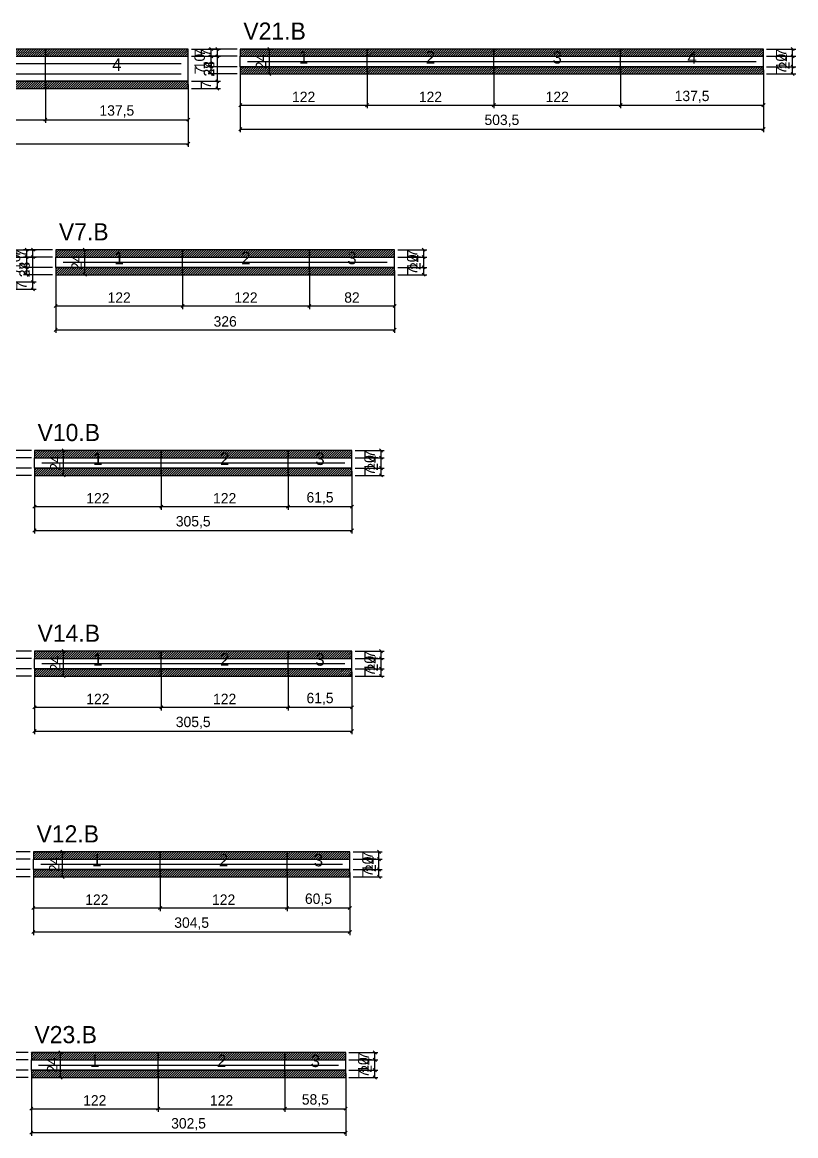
# Model space of a CAD drawing. Extents: x -13000 to 3070, y -7421 to 1552.
# Drawn here: x 541 to 1285, y -4126 to -3055 of the extents above; entities that cross this region are included whole.
import ezdxf
from ezdxf.enums import TextEntityAlignment as Align

# ---------------------------------------------------------------- set-up
doc = ezdxf.new("R2010")
doc.units = 0
for name, color, linetype in [('5', 5, 'Continuous'), ('COTA', 241, 'Continuous'), ('NOMENCLATURA', 7, 'Continuous'), ('Painéis', 200, 'Continuous'), ('SARR_2.2x7', 40, 'Continuous'), ('SCO-___-LAJ', 224, 'Continuous')]:
    doc.layers.add(name, color=color, linetype=linetype)
doc.dimstyles.new('PAINEL', dxfattribs={"dimtxt": 10, "dimasz": 3, "dimexe": 3, "dimexo": 3, "dimgap": 3, "dimtad": 1, "dimblk": 'OBLIQUE', "dimblk1": 'OBLIQUE', "dimcen": 2.5, "dimclrd": 4, "dimclre": 4, "dimclrt": 240, "dimazin": 3, "dimtfac": 1, "dimtmove": 0, "dimatfit": 3})

# ---------------------------------------------------------------- blocks, each defined once
blk = doc.blocks.new('_OBLIQUE')
at = {"color": 0, "linetype": 'BYBLOCK'}
blk.add_line((-0.5, -0.5), (0.5, 0.5), dxfattribs=at)

msp = doc.modelspace()

# ---------------------------------------------------------------- hatches: boundary and pattern name
at = {"layer": 'COTA'}
h = msp.add_hatch(dxfattribs=at)
h.set_pattern_fill('ANSI31', scale=0.5)
h.paths.add_polyline_path([(441, -3088), (563, -3088), (563, -3081), (441, -3081)])
h = msp.add_hatch(dxfattribs=at)
h.set_pattern_fill('ANSI31', scale=0.5)
h.paths.add_polyline_path([(563, -3088), (700.5, -3088), (700.5, -3081), (563, -3081)])
h = msp.add_hatch(dxfattribs=at)
h.set_pattern_fill('ANSI31', scale=0.5)
h.paths.add_polyline_path([(750.5, -3088), (872.5, -3088), (872.5, -3081), (750.5, -3081)])
h = msp.add_hatch(dxfattribs=at)
h.set_pattern_fill('ANSI31', scale=0.5)
h.paths.add_polyline_path([(872.5, -3088), (994.5, -3088), (994.5, -3081), (872.5, -3081)])
h = msp.add_hatch(dxfattribs=at)
h.set_pattern_fill('ANSI31', scale=0.5)
h.paths.add_polyline_path([(994.5, -3088), (1116.5, -3088), (1116.5, -3081), (994.5, -3081)])
h = msp.add_hatch(dxfattribs=at)
h.set_pattern_fill('ANSI31', scale=0.5)
h.paths.add_polyline_path([(1116.5, -3088), (1254, -3088), (1254, -3081), (1116.5, -3081)])
h = msp.add_hatch(dxfattribs=at)
h.set_pattern_fill('ANSI31', scale=0.5)
h.paths.add_polyline_path([(750.5, -3105), (872.5, -3105), (872.5, -3098), (750.5, -3098)])
h = msp.add_hatch(dxfattribs=at)
h.set_pattern_fill('ANSI31', scale=0.5)
h.paths.add_polyline_path([(872.5, -3105), (994.5, -3105), (994.5, -3098), (872.5, -3098)])
h = msp.add_hatch(dxfattribs=at)
h.set_pattern_fill('ANSI31', scale=0.5)
h.paths.add_polyline_path([(994.5, -3105), (1116.5, -3105), (1116.5, -3098), (994.5, -3098)])
h = msp.add_hatch(dxfattribs=at)
h.set_pattern_fill('ANSI31', scale=0.5)
h.paths.add_polyline_path([(1116.5, -3105), (1254, -3105), (1254, -3098), (1116.5, -3098)])
h = msp.add_hatch(dxfattribs=at)
h.set_pattern_fill('ANSI31', scale=0.5)
h.paths.add_polyline_path([(441, -3119), (563, -3119), (563, -3112), (441, -3112)])
h = msp.add_hatch(dxfattribs=at)
h.set_pattern_fill('ANSI31', scale=0.5)
h.paths.add_polyline_path([(563, -3119), (700.5, -3119), (700.5, -3112), (563, -3112)])
h = msp.add_hatch(dxfattribs=at)
h.set_pattern_fill('ANSI31', scale=0.5)
h.paths.add_polyline_path([(573, -3281), (695, -3281), (695, -3274), (573, -3274)])
h = msp.add_hatch(dxfattribs=at)
h.set_pattern_fill('ANSI31', scale=0.5)
h.paths.add_polyline_path([(695, -3281), (817, -3281), (817, -3274), (695, -3274)])
h = msp.add_hatch(dxfattribs=at)
h.set_pattern_fill('ANSI31', scale=0.5)
h.paths.add_polyline_path([(817, -3281), (899, -3281), (899, -3274), (817, -3274)])
h = msp.add_hatch(dxfattribs=at)
h.set_pattern_fill('ANSI31', scale=0.5)
h.paths.add_polyline_path([(573, -3298), (695, -3298), (695, -3291), (573, -3291)])
h = msp.add_hatch(dxfattribs=at)
h.set_pattern_fill('ANSI31', scale=0.5)
h.paths.add_polyline_path([(695, -3298), (817, -3298), (817, -3291), (695, -3291)])
h = msp.add_hatch(dxfattribs=at)
h.set_pattern_fill('ANSI31', scale=0.5)
h.paths.add_polyline_path([(817, -3298), (899, -3298), (899, -3291), (817, -3291)])
h = msp.add_hatch(dxfattribs=at)
h.set_pattern_fill('ANSI31', scale=0.5)
h.paths.add_polyline_path([(552.5, -3474), (674.5, -3474), (674.5, -3467), (552.5, -3467)])
h = msp.add_hatch(dxfattribs=at)
h.set_pattern_fill('ANSI31', scale=0.5)
h.paths.add_polyline_path([(674.5, -3474), (796.5, -3474), (796.5, -3467), (674.5, -3467)])
h = msp.add_hatch(dxfattribs=at)
h.set_pattern_fill('ANSI31', scale=0.5)
h.paths.add_polyline_path([(796.5, -3474), (858, -3474), (858, -3467), (796.5, -3467)])
h = msp.add_hatch(dxfattribs=at)
h.set_pattern_fill('ANSI31', scale=0.5)
h.paths.add_polyline_path([(552.5, -3491), (674.5, -3491), (674.5, -3484), (552.5, -3484)])
h = msp.add_hatch(dxfattribs=at)
h.set_pattern_fill('ANSI31', scale=0.5)
h.paths.add_polyline_path([(674.5, -3491), (796.5, -3491), (796.5, -3484), (674.5, -3484)])
h = msp.add_hatch(dxfattribs=at)
h.set_pattern_fill('ANSI31', scale=0.5)
h.paths.add_polyline_path([(796.5, -3491), (858, -3491), (858, -3484), (796.5, -3484)])
h = msp.add_hatch(dxfattribs=at)
h.set_pattern_fill('ANSI31', scale=0.5)
h.paths.add_polyline_path([(552.5, -3667), (674.5, -3667), (674.5, -3660), (552.5, -3660)])
h = msp.add_hatch(dxfattribs=at)
h.set_pattern_fill('ANSI31', scale=0.5)
h.paths.add_polyline_path([(674.5, -3667), (796.5, -3667), (796.5, -3660), (674.5, -3660)])
h = msp.add_hatch(dxfattribs=at)
h.set_pattern_fill('ANSI31', scale=0.5)
h.paths.add_polyline_path([(796.5, -3667), (858, -3667), (858, -3660), (796.5, -3660)])
h = msp.add_hatch(dxfattribs=at)
h.set_pattern_fill('ANSI31', scale=0.5)
h.paths.add_polyline_path([(552.5, -3684), (674.5, -3684), (674.5, -3677), (552.5, -3677)])
h = msp.add_hatch(dxfattribs=at)
h.set_pattern_fill('ANSI31', scale=0.5)
h.paths.add_polyline_path([(674.5, -3684), (796.5, -3684), (796.5, -3677), (674.5, -3677)])
h = msp.add_hatch(dxfattribs=at)
h.set_pattern_fill('ANSI31', scale=0.5)
h.paths.add_polyline_path([(796.5, -3684), (858, -3684), (858, -3677), (796.5, -3677)])
h = msp.add_hatch(dxfattribs=at)
h.set_pattern_fill('ANSI31', scale=0.5)
h.paths.add_polyline_path([(551.5, -3860), (673.5, -3860), (673.5, -3853), (551.5, -3853)])
h = msp.add_hatch(dxfattribs=at)
h.set_pattern_fill('ANSI31', scale=0.5)
h.paths.add_polyline_path([(673.5, -3860), (795.5, -3860), (795.5, -3853), (673.5, -3853)])
h = msp.add_hatch(dxfattribs=at)
h.set_pattern_fill('ANSI31', scale=0.5)
h.paths.add_polyline_path([(795.5, -3860), (856, -3860), (856, -3853), (795.5, -3853)])
h = msp.add_hatch(dxfattribs=at)
h.set_pattern_fill('ANSI31', scale=0.5)
h.paths.add_polyline_path([(551.5, -3877), (673.5, -3877), (673.5, -3870), (551.5, -3870)])
h = msp.add_hatch(dxfattribs=at)
h.set_pattern_fill('ANSI31', scale=0.5)
h.paths.add_polyline_path([(673.5, -3877), (795.5, -3877), (795.5, -3870), (673.5, -3870)])
h = msp.add_hatch(dxfattribs=at)
h.set_pattern_fill('ANSI31', scale=0.5)
h.paths.add_polyline_path([(795.5, -3877), (856, -3877), (856, -3870), (795.5, -3870)])
h = msp.add_hatch(dxfattribs=at)
h.set_pattern_fill('ANSI31', scale=0.5)
h.paths.add_polyline_path([(549.5, -4053), (671.5, -4053), (671.5, -4046), (549.5, -4046)])
h = msp.add_hatch(dxfattribs=at)
h.set_pattern_fill('ANSI31', scale=0.5)
h.paths.add_polyline_path([(671.5, -4053), (793.5, -4053), (793.5, -4046), (671.5, -4046)])
h = msp.add_hatch(dxfattribs=at)
h.set_pattern_fill('ANSI31', scale=0.5)
h.paths.add_polyline_path([(793.5, -4053), (852, -4053), (852, -4046), (793.5, -4046)])
h = msp.add_hatch(dxfattribs=at)
h.set_pattern_fill('ANSI31', scale=0.5)
h.paths.add_polyline_path([(549.5, -4070), (671.5, -4070), (671.5, -4063), (549.5, -4063)])
h = msp.add_hatch(dxfattribs=at)
h.set_pattern_fill('ANSI31', scale=0.5)
h.paths.add_polyline_path([(671.5, -4070), (793.5, -4070), (793.5, -4063), (671.5, -4063)])
h = msp.add_hatch(dxfattribs=at)
h.set_pattern_fill('ANSI31', scale=0.5)
h.paths.add_polyline_path([(793.5, -4070), (852, -4070), (852, -4063), (793.5, -4063)])

# ---------------------------------------------------------------- linework, layer by layer
at = {"layer": 'Painéis'}
for p, q in [((441, -3088), (563, -3088)), ((563, -3112), (563, -3088)), ((563, -3112), (563, -3088)), ((563, -3088), (700.5, -3088)), ((563, -3112), (563, -3088)), ((700.5, -3112), (700.5, -3088)), ((750.5, -3088), (872.5, -3088)), ((750.5, -3098), (750.5, -3088)), ((872.5, -3098), (872.5, -3088)), ((872.5, -3098), (872.5, -3088)), ((872.5, -3088), (994.5, -3088)), ((872.5, -3098), (872.5, -3088)), ((994.5, -3098), (994.5, -3088)), ((994.5, -3098), (994.5, -3088)), ((994.5, -3088), (1116.5, -3088)), ((994.5, -3098), (994.5, -3088)), ((1116.5, -3098), (1116.5, -3088)), ((1116.5, -3098), (1116.5, -3088)), ((1116.5, -3088), (1254, -3088)), ((1116.5, -3098), (1116.5, -3088)), ((1254, -3098), (1254, -3088)), ((750.5, -3098), (872.5, -3098)), ((872.5, -3098), (994.5, -3098)), ((994.5, -3098), (1116.5, -3098)), ((1116.5, -3098), (1254, -3098)), ((441, -3112), (563, -3112)), ((563, -3112), (700.5, -3112)), ((573, -3281), (695, -3281)), ((573, -3291), (573, -3281)), ((695, -3291), (695, -3281)), ((695, -3291), (695, -3281)), ((695, -3281), (817, -3281)), ((695, -3291), (695, -3281)), ((817, -3291), (817, -3281)), ((817, -3291), (817, -3281)), ((817, -3281), (899, -3281)), ((817, -3291), (817, -3281)), ((899, -3291), (899, -3281)), ((573, -3291), (695, -3291)), ((695, -3291), (817, -3291)), ((817, -3291), (899, -3291)), ((552.5, -3474), (674.5, -3474)), ((552.5, -3484), (552.5, -3474)), ((674.5, -3484), (674.5, -3474)), ((674.5, -3484), (674.5, -3474)), ((674.5, -3474), (796.5, -3474)), ((674.5, -3484), (674.5, -3474)), ((796.5, -3484), (796.5, -3474)), ((796.5, -3484), (796.5, -3474)), ((796.5, -3474), (858, -3474)), ((796.5, -3484), (796.5, -3474)), ((858, -3484), (858, -3474)), ((552.5, -3484), (674.5, -3484)), ((674.5, -3484), (796.5, -3484)), ((796.5, -3484), (858, -3484)), ((552.5, -3667), (674.5, -3667)), ((552.5, -3677), (552.5, -3667)), ((674.5, -3677), (674.5, -3667)), ((674.5, -3677), (674.5, -3667)), ((674.5, -3667), (796.5, -3667)), ((674.5, -3677), (674.5, -3667)), ((796.5, -3677), (796.5, -3667)), ((796.5, -3677), (796.5, -3667)), ((796.5, -3667), (858, -3667)), ((796.5, -3677), (796.5, -3667)), ((858, -3677), (858, -3667)), ((552.5, -3677), (674.5, -3677)), ((674.5, -3677), (796.5, -3677)), ((796.5, -3677), (858, -3677)), ((551.5, -3860), (673.5, -3860)), ((551.5, -3870), (551.5, -3860)), ((673.5, -3870), (673.5, -3860)), ((673.5, -3870), (673.5, -3860)), ((673.5, -3860), (795.5, -3860)), ((673.5, -3870), (673.5, -3860)), ((795.5, -3870), (795.5, -3860)), ((795.5, -3870), (795.5, -3860)), ((795.5, -3860), (856, -3860)), ((795.5, -3870), (795.5, -3860)), ((856, -3870), (856, -3860)), ((551.5, -3870), (673.5, -3870)), ((673.5, -3870), (795.5, -3870)), ((795.5, -3870), (856, -3870)), ((549.5, -4053), (671.5, -4053)), ((549.5, -4063), (549.5, -4053)), ((671.5, -4063), (671.5, -4053)), ((671.5, -4063), (671.5, -4053)), ((671.5, -4053), (793.5, -4053)), ((671.5, -4063), (671.5, -4053)), ((793.5, -4063), (793.5, -4053)), ((793.5, -4063), (793.5, -4053)), ((793.5, -4053), (852, -4053)), ((793.5, -4063), (793.5, -4053)), ((852, -4063), (852, -4053)), ((549.5, -4063), (671.5, -4063)), ((671.5, -4063), (793.5, -4063)), ((793.5, -4063), (852, -4063))]:
    msp.add_line(p, q, dxfattribs=at)
at = {"layer": 'SARR_2.2x7'}
for points in [[(757.5, -3093), (872.5, -3093)], [(757.5, -3093), (872.5, -3093)], [(872.5, -3093), (994.5, -3093)], [(872.5, -3093), (994.5, -3093)], [(994.5, -3093), (1116.5, -3093)], [(994.5, -3093), (1116.5, -3093)], [(1116.5, -3093), (1247, -3093)], [(1116.5, -3093), (1247, -3093)], [(441, -3095), (563, -3095)], [(441, -3095), (563, -3095)], [(441, -3105), (563, -3105)], [(441, -3105), (563, -3105)], [(563, -3095), (693.5, -3095)], [(563, -3095), (693.5, -3095)], [(563, -3105), (693.5, -3105)], [(563, -3105), (693.5, -3105)], [(580, -3286), (695, -3286)], [(580, -3286), (695, -3286)], [(695, -3286), (817, -3286)], [(695, -3286), (817, -3286)], [(817, -3286), (892, -3286)], [(817, -3286), (892, -3286)], [(559.5, -3479), (674.5, -3479)], [(559.5, -3479), (674.5, -3479)], [(674.5, -3479), (796.5, -3479)], [(674.5, -3479), (796.5, -3479)], [(796.5, -3479), (851, -3479)], [(796.5, -3479), (851, -3479)], [(559.5, -3672), (674.5, -3672)], [(559.5, -3672), (674.5, -3672)], [(674.5, -3672), (796.5, -3672)], [(674.5, -3672), (796.5, -3672)], [(796.5, -3672), (851, -3672)], [(796.5, -3672), (851, -3672)], [(558.5, -3865), (673.5, -3865)], [(558.5, -3865), (673.5, -3865)], [(673.5, -3865), (795.5, -3865)], [(673.5, -3865), (795.5, -3865)], [(795.5, -3865), (849, -3865)], [(795.5, -3865), (849, -3865)], [(556.5, -4058), (671.5, -4058)], [(556.5, -4058), (671.5, -4058)], [(671.5, -4058), (793.5, -4058)], [(671.5, -4058), (793.5, -4058)], [(793.5, -4058), (845, -4058)], [(793.5, -4058), (845, -4058)]]:
    msp.add_lwpolyline(points, dxfattribs=at)
at = {"layer": 'SCO-___-LAJ'}
for points in [[(441, -3088), (563, -3088), (563, -3081), (441, -3081)], [(563, -3088), (700.5, -3088), (700.5, -3081), (563, -3081)], [(750.5, -3088), (872.5, -3088), (872.5, -3081), (750.5, -3081)], [(872.5, -3088), (994.5, -3088), (994.5, -3081), (872.5, -3081)], [(994.5, -3088), (1116.5, -3088), (1116.5, -3081), (994.5, -3081)], [(1116.5, -3088), (1254, -3088), (1254, -3081), (1116.5, -3081)], [(750.5, -3105), (872.5, -3105), (872.5, -3098), (750.5, -3098)], [(872.5, -3105), (994.5, -3105), (994.5, -3098), (872.5, -3098)], [(994.5, -3105), (1116.5, -3105), (1116.5, -3098), (994.5, -3098)], [(1116.5, -3105), (1254, -3105), (1254, -3098), (1116.5, -3098)], [(441, -3119), (563, -3119), (563, -3112), (441, -3112)], [(563, -3119), (700.5, -3119), (700.5, -3112), (563, -3112)], [(573, -3281), (695, -3281), (695, -3274), (573, -3274)], [(695, -3281), (817, -3281), (817, -3274), (695, -3274)], [(817, -3281), (899, -3281), (899, -3274), (817, -3274)], [(573, -3298), (695, -3298), (695, -3291), (573, -3291)], [(695, -3298), (817, -3298), (817, -3291), (695, -3291)], [(817, -3298), (899, -3298), (899, -3291), (817, -3291)], [(552.5, -3474), (674.5, -3474), (674.5, -3467), (552.5, -3467)], [(674.5, -3474), (796.5, -3474), (796.5, -3467), (674.5, -3467)], [(796.5, -3474), (858, -3474), (858, -3467), (796.5, -3467)], [(552.5, -3491), (674.5, -3491), (674.5, -3484), (552.5, -3484)], [(674.5, -3491), (796.5, -3491), (796.5, -3484), (674.5, -3484)], [(796.5, -3491), (858, -3491), (858, -3484), (796.5, -3484)], [(552.5, -3667), (674.5, -3667), (674.5, -3660), (552.5, -3660)], [(674.5, -3667), (796.5, -3667), (796.5, -3660), (674.5, -3660)], [(796.5, -3667), (858, -3667), (858, -3660), (796.5, -3660)], [(552.5, -3684), (674.5, -3684), (674.5, -3677), (552.5, -3677)], [(674.5, -3684), (796.5, -3684), (796.5, -3677), (674.5, -3677)], [(796.5, -3684), (858, -3684), (858, -3677), (796.5, -3677)], [(551.5, -3860), (673.5, -3860), (673.5, -3853), (551.5, -3853)], [(673.5, -3860), (795.5, -3860), (795.5, -3853), (673.5, -3853)], [(795.5, -3860), (856, -3860), (856, -3853), (795.5, -3853)], [(551.5, -3877), (673.5, -3877), (673.5, -3870), (551.5, -3870)], [(673.5, -3877), (795.5, -3877), (795.5, -3870), (673.5, -3870)], [(795.5, -3877), (856, -3877), (856, -3870), (795.5, -3870)], [(549.5, -4053), (671.5, -4053), (671.5, -4046), (549.5, -4046)], [(671.5, -4053), (793.5, -4053), (793.5, -4046), (671.5, -4046)], [(793.5, -4053), (852, -4053), (852, -4046), (793.5, -4046)], [(549.5, -4070), (671.5, -4070), (671.5, -4063), (549.5, -4063)], [(671.5, -4070), (793.5, -4070), (793.5, -4063), (671.5, -4063)], [(793.5, -4070), (852, -4070), (852, -4063), (793.5, -4063)]]:
    msp.add_lwpolyline(points, close=True, dxfattribs=at)

# ---------------------------------------------------------------- texts
at = {"layer": '5'}
for s, p in [('1', (811.5, -3089)), ('2', (933.5, -3089)), ('3', (1055.5, -3089)), ('4', (1185.25, -3089)), ('4', (631.75, -3096)), ('1', (634, -3282)), ('2', (756, -3282)), ('3', (858, -3282)), ('1', (613.5, -3475)), ('2', (735.5, -3475)), ('3', (827.25, -3475)), ('2', (735.5, -3668)), ('3', (827.25, -3668)), ('1', (613.5, -3668)), ('1', (612.5, -3861)), ('2', (734.5, -3861)), ('3', (825.75, -3861)), ('1', (610.5, -4054)), ('2', (732.5, -4054)), ('3', (822.75, -4054))]:
    msp.add_text(s, height=12, dxfattribs=at).set_placement(p, align=Align.MIDDLE_CENTER)
at = {"layer": 'NOMENCLATURA'}
for s, p in [('V21.B', (753.5, -3072)), ('V7.B', (576, -3265)), ('V10.B', (555.5, -3458)), ('V14.B', (555.5, -3651)), ('V12.B', (554.5, -3844)), ('V23.B', (552.5, -4037))]:
    msp.add_text(s, height=16.5, dxfattribs=at).set_placement(p)

# ---------------------------------------------------------------- dimensions: what is measured, and where the dimension line sits
at = {"layer": 'COTA'}
for base, p1, p2 in [((728.5, -3119), (700.5, -3119), (700.5, -3081)), ((728.5, -3088), (700.5, -3088), (700.5, -3081)), ((722.5, -3088), (750.5, -3088), (750.5, -3081)), ((778.5, -3105), (750.5, -3105), (750.5, -3081)), ((1282, -3105), (1254, -3105), (1254, -3081)), ((1282, -3088), (1254, -3088), (1254, -3081)), ((728.5, -3112), (700.5, -3112), (700.5, -3088)), ((722.5, -3098), (750.5, -3098), (750.5, -3088)), ((1282, -3098), (1254, -3098), (1254, -3088)), ((722.5, -3105), (750.5, -3105), (750.5, -3098)), ((1282, -3105), (1254, -3105), (1254, -3098)), ((728.5, -3119), (700.5, -3119), (700.5, -3112)), ((551, -3312), (523, -3312), (523, -3274)), ((551, -3281), (523, -3281), (523, -3274)), ((545, -3281), (573, -3281), (573, -3274)), ((601, -3298), (573, -3298), (573, -3274)), ((927, -3298), (899, -3298), (899, -3274)), ((927, -3281), (899, -3281), (899, -3274)), ((551, -3305), (523, -3305), (523, -3281)), ((545, -3291), (573, -3291), (573, -3281)), ((927, -3291), (899, -3291), (899, -3281)), ((545, -3298), (573, -3298), (573, -3291)), ((927, -3298), (899, -3298), (899, -3291)), ((551, -3312), (523, -3312), (523, -3305)), ((524.5, -3474), (552.5, -3474), (552.5, -3467)), ((580.5, -3491), (552.5, -3491), (552.5, -3467)), ((886, -3491), (858, -3491), (858, -3467)), ((886, -3474), (858, -3474), (858, -3467)), ((524.5, -3484), (552.5, -3484), (552.5, -3474)), ((886, -3484), (858, -3484), (858, -3474)), ((524.5, -3491), (552.5, -3491), (552.5, -3484)), ((886, -3491), (858, -3491), (858, -3484)), ((524.5, -3667), (552.5, -3667), (552.5, -3660)), ((580.5, -3684), (552.5, -3684), (552.5, -3660)), ((886, -3684), (858, -3684), (858, -3660)), ((886, -3667), (858, -3667), (858, -3660)), ((524.5, -3677), (552.5, -3677), (552.5, -3667)), ((886, -3677), (858, -3677), (858, -3667)), ((524.5, -3684), (552.5, -3684), (552.5, -3677)), ((886, -3684), (858, -3684), (858, -3677)), ((523.5, -3860), (551.5, -3860), (551.5, -3853)), ((579.5, -3877), (551.5, -3877), (551.5, -3853)), ((884, -3877), (856, -3877), (856, -3853)), ((884, -3860), (856, -3860), (856, -3853)), ((523.5, -3870), (551.5, -3870), (551.5, -3860)), ((884, -3870), (856, -3870), (856, -3860)), ((523.5, -3877), (551.5, -3877), (551.5, -3870)), ((884, -3877), (856, -3877), (856, -3870)), ((521.5, -4053), (549.5, -4053), (549.5, -4046)), ((577.5, -4070), (549.5, -4070), (549.5, -4046)), ((880, -4070), (852, -4070), (852, -4046)), ((880, -4053), (852, -4053), (852, -4046)), ((521.5, -4063), (549.5, -4063), (549.5, -4053)), ((880, -4063), (852, -4063), (852, -4053)), ((521.5, -4070), (549.5, -4070), (549.5, -4063)), ((880, -4070), (852, -4070), (852, -4063))]:
    msp.add_linear_dim(base=base, p1=p1, p2=p2, angle=90, dimstyle='PAINEL', dxfattribs=at).render()
for base, p1, p2 in [((750.5, -3135), (750.5, -3098), (872.5, -3098)), ((750.5, -3158), (750.5, -3098), (1254, -3098)), ((872.5, -3135), (872.5, -3098), (994.5, -3098)), ((994.5, -3135), (994.5, -3098), (1116.5, -3098)), ((1116.5, -3135), (1116.5, -3098), (1254, -3098)), ((197, -3172), (197, -3112), (700.5, -3112)), ((441, -3149), (441, -3112), (563, -3112)), ((563, -3149), (563, -3112), (700.5, -3112)), ((573, -3328), (573, -3291), (695, -3291)), ((573, -3351), (573, -3291), (899, -3291)), ((695, -3328), (695, -3291), (817, -3291)), ((817, -3328), (817, -3291), (899, -3291)), ((552.5, -3521), (552.5, -3484), (674.5, -3484)), ((552.5, -3544), (552.5, -3484), (858, -3484)), ((674.5, -3521), (674.5, -3484), (796.5, -3484)), ((796.5, -3521), (796.5, -3484), (858, -3484)), ((552.5, -3714), (552.5, -3677), (674.5, -3677)), ((552.5, -3737), (552.5, -3677), (858, -3677)), ((674.5, -3714), (674.5, -3677), (796.5, -3677)), ((796.5, -3714), (796.5, -3677), (858, -3677)), ((551.5, -3907), (551.5, -3870), (673.5, -3870)), ((551.5, -3930), (551.5, -3870), (856, -3870)), ((673.5, -3907), (673.5, -3870), (795.5, -3870)), ((795.5, -3907), (795.5, -3870), (856, -3870)), ((549.5, -4100), (549.5, -4063), (671.5, -4063)), ((549.5, -4123), (549.5, -4063), (852, -4063)), ((671.5, -4100), (671.5, -4063), (793.5, -4063)), ((793.5, -4100), (793.5, -4063), (852, -4063))]:
    msp.add_linear_dim(base=base, p1=p1, p2=p2, dimstyle='PAINEL', dxfattribs=at).render()

doc.saveas('drawing.dxf')
